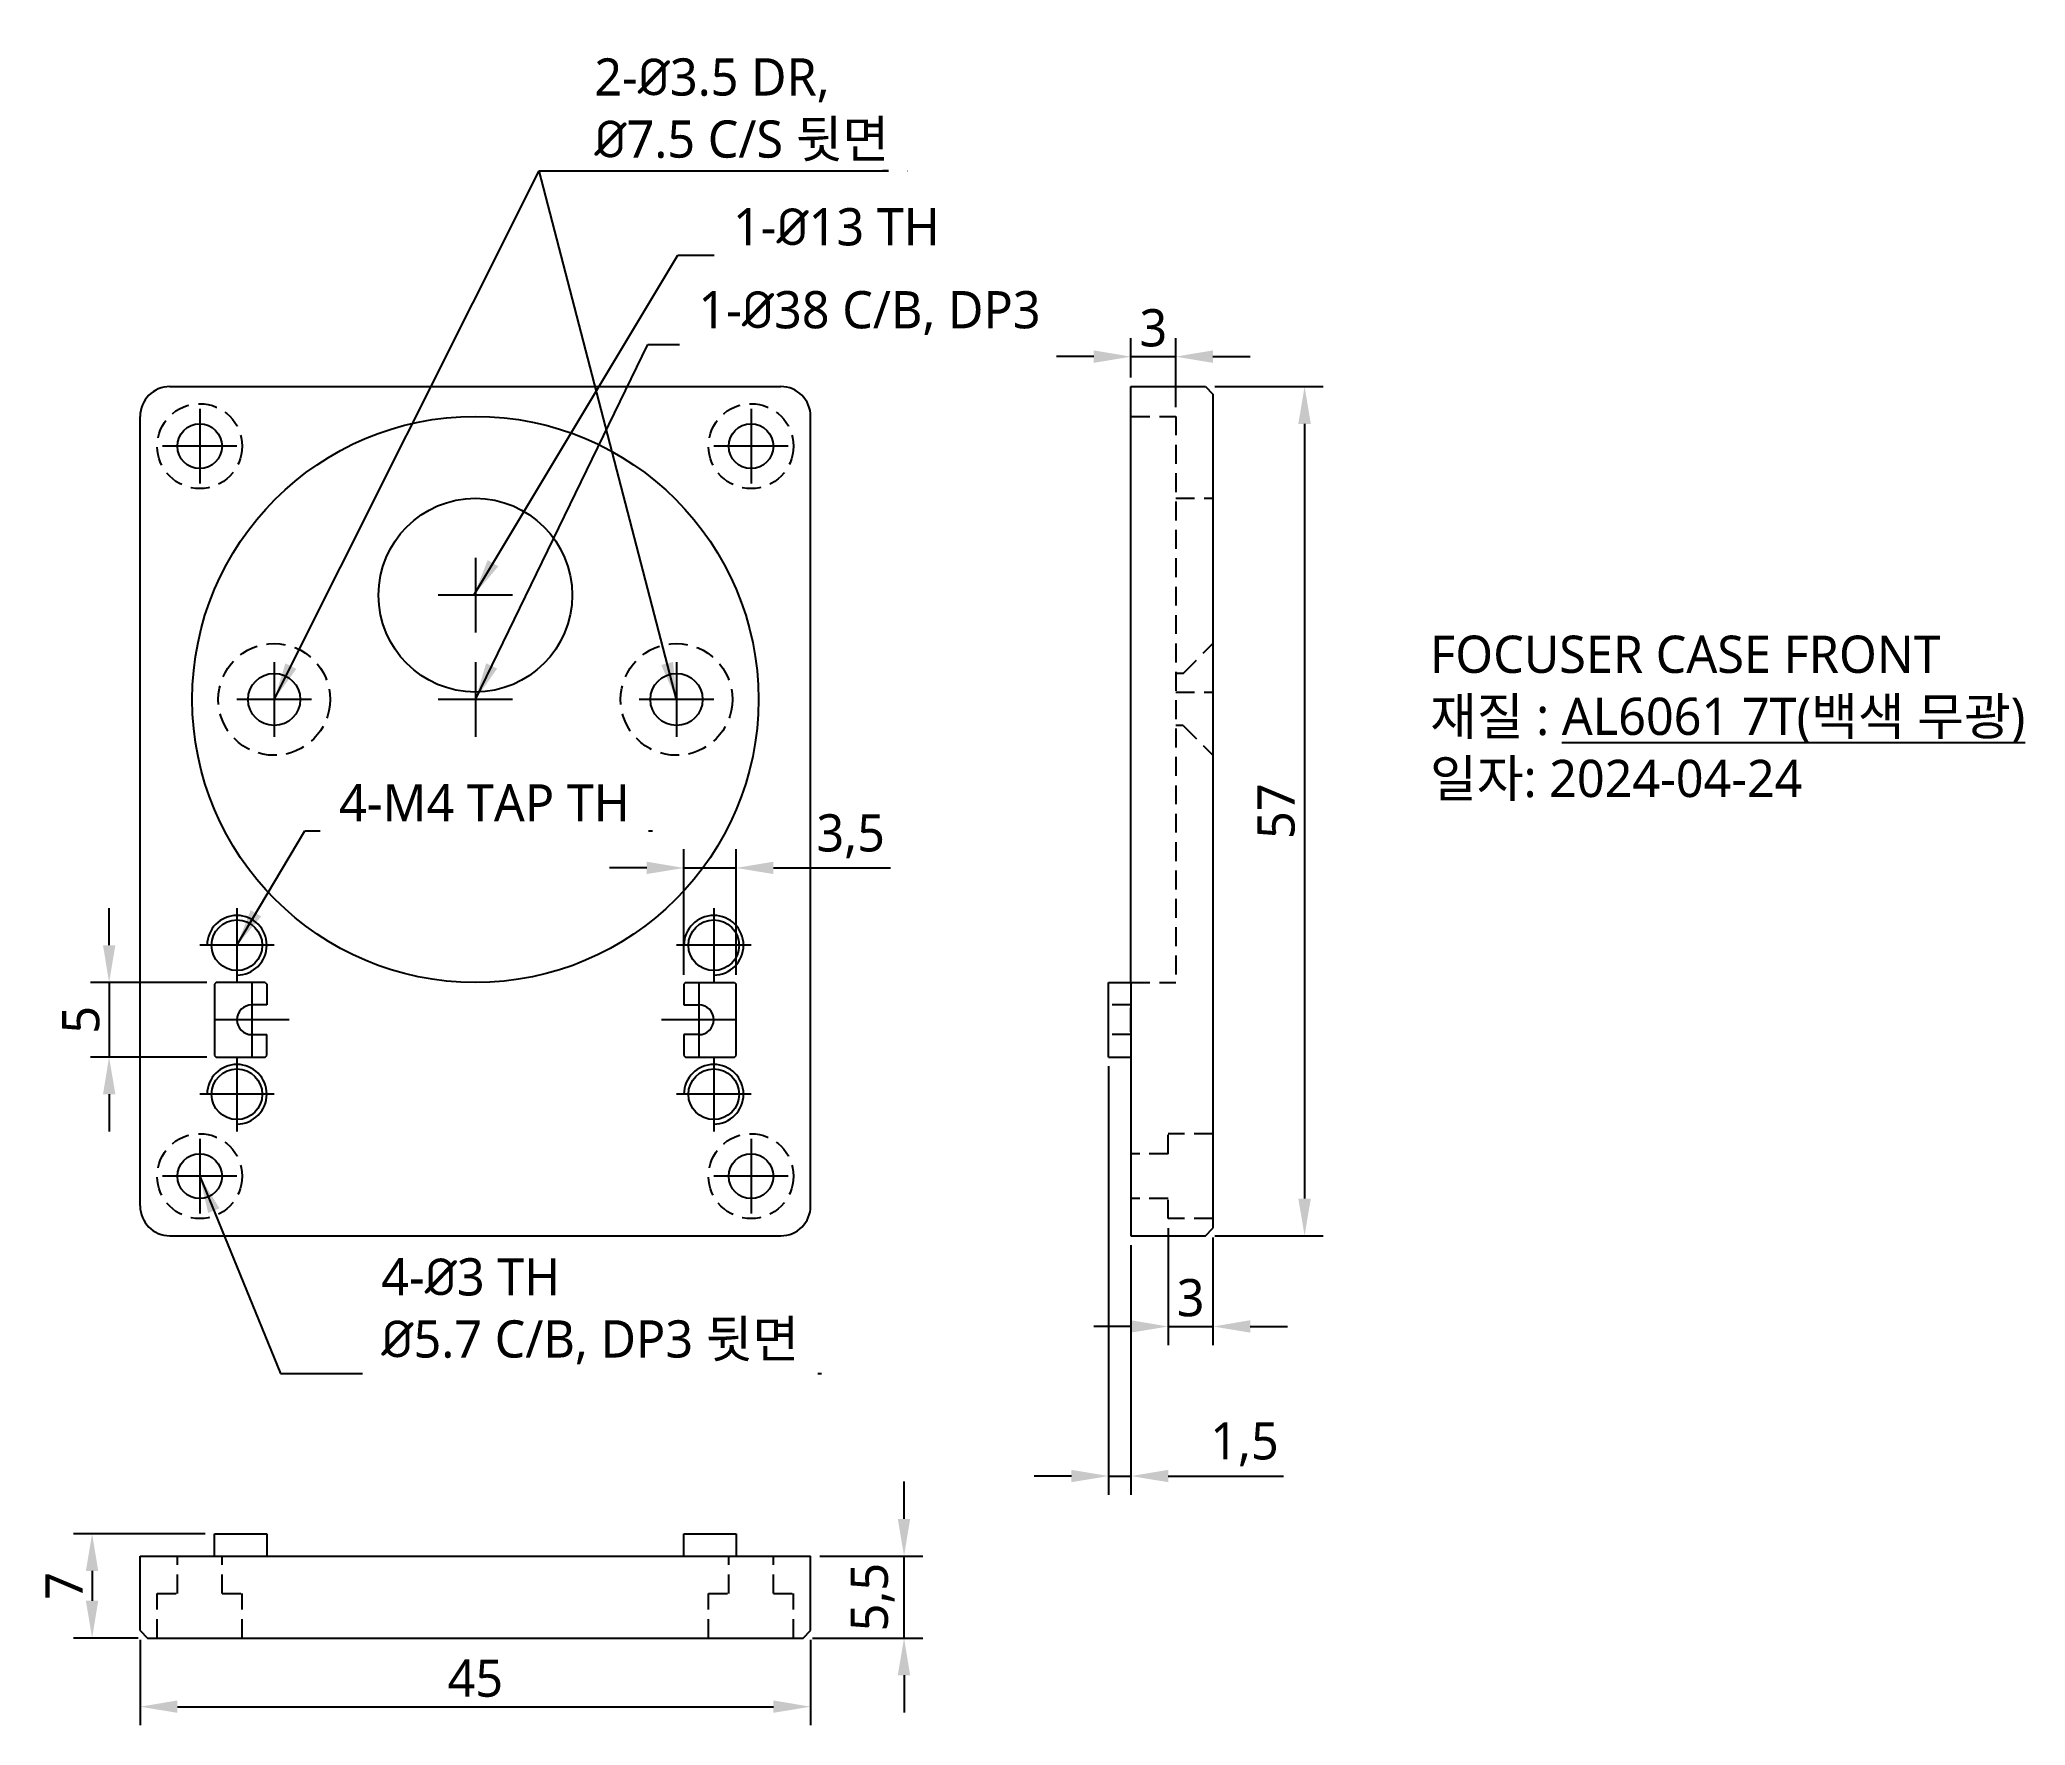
# Model space of a CAD drawing. Header units: millimetres. Extents: x 71 to 204, y 24 to 137.
import ezdxf

# ---------------------------------------------------------------- set-up
doc = ezdxf.new("R2010")
doc.units = ezdxf.units.MM
doc.linetypes.add('DASHED2', pattern=[9.525, 6.35, -3.175])
doc.styles.get("Standard").update_dxf_attribs({"font": 'malgun.ttf'})
doc.dimstyles.new('ISO-25', dxfattribs={"dimtxt": 2.5, "dimasz": 2.5, "dimexe": 1.25, "dimexo": 0.625, "dimtad": 1, "dimdec": 3, "dimtxsty": 'Standard', "dimcen": 2.5, "dimadec": 0, "dimazin": 0, "dimtfac": 1, "dimtmove": 0, "dimatfit": 3, "dimfxl": 1, "dimarcsym": 0})

# ---------------------------------------------------------------- blocks, each defined once
blk = doc.blocks.new('*D752')
at = {"color": 0, "lineweight": -2}
for p, q in [((75.42, 76.5), (75.42, 79)), ((81.97, 74), (74.17, 74)), ((75.42, 74), (75.42, 69)), ((81.97, 69), (74.17, 69)), ((75.42, 66.5), (75.42, 64))]:
    blk.add_line(p, q, dxfattribs=at)
at = {"color": 0}
for points in [[(75.01, 76.5), (75.84, 76.5), (75.42, 74)], [(75.84, 66.5), (75.01, 66.5), (75.42, 69)]]:
    blk.add_solid(points, dxfattribs=at)
at = {"layer": 'Defpoints', "color": 0}
for p in [(82.6, 74), (75.42, 69), (82.6, 69)]:
    blk.add_point(p, dxfattribs=at)
at = {"color": 0, "insert": (73.53, 71.5), "char_height": 2.5, "attachment_point": 5, "rotation": 90}
blk.add_mtext('5', dxfattribs=at)
blk = doc.blocks.new('*D797')
at = {"color": 0, "lineweight": -2}
for p, q in [((128.77, 38), (128.77, 40.5)), ((123.12, 35.5), (130.02, 35.5)), ((128.77, 30), (128.77, 35.5)), ((122.62, 30), (130.02, 30)), ((128.77, 27.5), (128.77, 25))]:
    blk.add_line(p, q, dxfattribs=at)
at = {"color": 0}
for points in [[(128.35, 38), (129.18, 38), (128.77, 35.5)], [(129.18, 27.5), (128.35, 27.5), (128.77, 30)]]:
    blk.add_solid(points, dxfattribs=at)
at = {"layer": 'Defpoints', "color": 0}
for p in [(122.5, 35.5), (128.77, 35.5), (122, 30)]:
    blk.add_point(p, dxfattribs=at)
at = {"color": 0, "insert": (126.66, 32.75), "char_height": 2.5, "attachment_point": 5, "rotation": 90}
blk.add_mtext('5,5', dxfattribs=at)
blk = doc.blocks.new('*D798')
at = {"color": 0, "lineweight": -2}
for p, q in [((149.62, 114), (156.9, 114)), ((155.65, 111.5), (155.65, 59.5)), ((149.62, 57), (156.9, 57))]:
    blk.add_line(p, q, dxfattribs=at)
at = {"color": 0}
for points in [[(156.07, 111.5), (155.23, 111.5), (155.65, 114)], [(155.23, 59.5), (156.07, 59.5), (155.65, 57)]]:
    blk.add_solid(points, dxfattribs=at)
at = {"layer": 'Defpoints', "color": 0}
for p in [(149, 114), (149, 57), (155.65, 57)]:
    blk.add_point(p, dxfattribs=at)
at = {"color": 0, "insert": (153.75, 85.5), "char_height": 2.5, "attachment_point": 5, "rotation": 90}
blk.add_mtext('57', dxfattribs=at)
blk = doc.blocks.new('*D799')
at = {"color": 0, "lineweight": -2}
for p, q in [((77.5, 29.88), (77.5, 24.14)), ((122.5, 29.88), (122.5, 24.14)), ((80, 25.39), (120, 25.39))]:
    blk.add_line(p, q, dxfattribs=at)
at = {"color": 0}
for points in [[(80, 25.81), (80, 24.98), (77.5, 25.39)], [(120, 24.98), (120, 25.81), (122.5, 25.39)]]:
    blk.add_solid(points, dxfattribs=at)
at = {"layer": 'Defpoints', "color": 0}
for p in [(77.5, 30.5), (122.5, 30.5), (122.5, 25.39)]:
    blk.add_point(p, dxfattribs=at)
at = {"color": 0, "insert": (100, 27.29), "char_height": 2.5, "attachment_point": 5}
blk.add_mtext('45', dxfattribs=at)
blk = doc.blocks.new('*D800')
at = {"color": 0, "lineweight": -2}
for p, q in [((142.5, 68.38), (142.5, 39.62)), ((144, 56.38), (144, 39.62)), ((140, 40.87), (137.5, 40.87)), ((142.5, 40.87), (144, 40.87)), ((146.5, 40.87), (154.23, 40.87))]:
    blk.add_line(p, q, dxfattribs=at)
at = {"color": 0}
for points in [[(140, 40.46), (140, 41.29), (142.5, 40.87)], [(146.5, 41.29), (146.5, 40.46), (144, 40.87)]]:
    blk.add_solid(points, dxfattribs=at)
at = {"layer": 'Defpoints', "color": 0}
for p in [(142.5, 69), (144, 57), (144, 40.87)]:
    blk.add_point(p, dxfattribs=at)
at = {"color": 0, "insert": (151.62, 43.01), "char_height": 2.5, "attachment_point": 5}
blk.add_mtext('1,5', dxfattribs=at)
blk = doc.blocks.new('*D1112')
at = {"color": 0, "lineweight": -2}
for p, q in [((114, 74.52), (114, 82.94)), ((117.5, 74.52), (117.5, 82.94)), ((111.5, 81.69), (109, 81.69)), ((114, 81.69), (117.5, 81.69)), ((120, 81.69), (127.87, 81.69))]:
    blk.add_line(p, q, dxfattribs=at)
at = {"color": 0}
for points in [[(111.5, 81.28), (111.5, 82.11), (114, 81.69)], [(120, 82.11), (120, 81.28), (117.5, 81.69)]]:
    blk.add_solid(points, dxfattribs=at)
at = {"layer": 'Defpoints', "color": 0}
for p in [(117.5, 81.69), (114, 73.9), (117.5, 73.9)]:
    blk.add_point(p, dxfattribs=at)
at = {"color": 0, "insert": (125.19, 83.82), "char_height": 2.5, "attachment_point": 5}
blk.add_mtext('3,5', dxfattribs=at)
blk = doc.blocks.new('*D1145')
at = {"color": 0, "lineweight": -2}
for p, q in [((146.5, 57.52), (146.5, 49.66)), ((149.5, 56.88), (149.5, 49.66)), ((144, 50.91), (141.5, 50.91)), ((146.5, 50.91), (149.5, 50.91)), ((152, 50.91), (154.5, 50.91))]:
    blk.add_line(p, q, dxfattribs=at)
at = {"color": 0}
for points in [[(144, 50.5), (144, 51.33), (146.5, 50.91)], [(152, 51.33), (152, 50.5), (149.5, 50.91)]]:
    blk.add_solid(points, dxfattribs=at)
at = {"layer": 'Defpoints', "color": 0}
for p in [(146.5, 58.15), (149.5, 57.5), (149.5, 50.91)]:
    blk.add_point(p, dxfattribs=at)
at = {"color": 0, "insert": (148, 52.83), "char_height": 2.5, "attachment_point": 5}
blk.add_mtext('3', dxfattribs=at)
blk = doc.blocks.new('*D1146')
at = {"color": 0, "lineweight": -2}
for p, q in [((141.5, 116.01), (139, 116.01)), ((144, 114.62), (144, 117.26)), ((144, 116.01), (147, 116.01)), ((147, 112.62), (147, 117.26)), ((149.5, 116.01), (152, 116.01))]:
    blk.add_line(p, q, dxfattribs=at)
at = {"color": 0}
for points in [[(141.5, 115.59), (141.5, 116.43), (144, 116.01)], [(149.5, 116.43), (149.5, 115.59), (147, 116.01)]]:
    blk.add_solid(points, dxfattribs=at)
at = {"layer": 'Defpoints', "color": 0}
for p in [(147, 116.01), (144, 114), (147, 112)]:
    blk.add_point(p, dxfattribs=at)
at = {"color": 0, "insert": (145.5, 117.93), "char_height": 2.5, "attachment_point": 5}
blk.add_mtext('3', dxfattribs=at)
blk = doc.blocks.new('*D1147')
at = {"color": 0, "lineweight": -2}
for p, q in [((81.87, 37), (73.03, 37)), ((74.28, 34.5), (74.28, 32.5)), ((77.38, 30), (73.03, 30))]:
    blk.add_line(p, q, dxfattribs=at)
at = {"color": 0}
for points in [[(74.69, 34.5), (73.86, 34.5), (74.28, 37)], [(73.86, 32.5), (74.69, 32.5), (74.28, 30)]]:
    blk.add_solid(points, dxfattribs=at)
at = {"layer": 'Defpoints', "color": 0}
for p in [(82.5, 37), (74.28, 30), (78, 30)]:
    blk.add_point(p, dxfattribs=at)
at = {"color": 0, "insert": (72.4, 33.5), "char_height": 2.5, "attachment_point": 5, "rotation": 90}
blk.add_mtext('7', dxfattribs=at)

msp = doc.modelspace()

# ---------------------------------------------------------------- linework, layer by layer
for p, q in [((79.5, 114), (120.5, 114)), ((144, 114), (149, 114)), ((144, 74), (144, 114)), ((149, 114), (149.5, 113.5)), ((149.5, 113.5), (149.5, 57.5)), ((77.5, 59), (77.5, 112)), ((122.5, 59), (122.5, 112)), ((82.6, 74), (82.5, 73.9)), ((82.5, 73.9), (82.5, 69.1)), ((85.9, 74), (82.6, 74)), ((85.9, 74), (86, 73.9)), ((86, 73.9), (86, 72.5)), ((114.1, 74), (114, 73.9)), ((114, 73.9), (114, 72.5)), ((114.1, 74), (117.4, 74)), ((117.4, 74), (117.5, 73.9)), ((117.5, 69.1), (117.5, 73.9)), ((142.5, 69), (142.5, 74)), ((142.5, 74), (144, 74)), ((144, 74), (144, 57)), ((86, 72.5), (85, 72.5)), ((114, 72.5), (115, 72.5)), ((144, 72.5), (144, 70.5)), ((144, 70.7), (144, 72.3)), ((85, 70.5), (86, 70.5)), ((86, 69.1), (86, 70.5)), ((115, 70.5), (114, 70.5)), ((114, 70.5), (114, 69.1)), ((82.5, 69.1), (82.6, 69)), ((82.6, 69), (85.9, 69)), ((85.9, 69), (86, 69.1)), ((114, 69.1), (114.1, 69)), ((114.1, 69), (117.4, 69)), ((117.4, 69), (117.5, 69.1)), ((142.5, 69), (144, 69)), ((149, 57), (149.5, 57.5)), ((79.5, 57), (120.5, 57)), ((144, 57), (149, 57)), ((82.5, 35.5), (82.5, 37)), ((82.5, 37), (86, 37)), ((86, 37), (86, 35.5)), ((114, 35.5), (114, 37)), ((114, 37), (117.5, 37)), ((117.5, 37), (117.5, 35.5)), ((77.5, 35.5), (122.5, 35.5)), ((77.5, 30.5), (77.5, 35.5)), ((122.5, 30.5), (122.5, 35.5)), ((77.5, 30.5), (78, 30)), ((78, 30), (122, 30)), ((122, 30), (122.5, 30.5))]:
    msp.add_line(p, q)
at = {"color": 1}
for p, q in [((81.5, 112.5), (81.5, 107.5)), ((118.5, 112.5), (118.5, 107.5)), ((84, 110), (79, 110)), ((121, 110), (116, 110)), ((100, 102.5), (100, 97.5)), ((102.5, 100), (97.5, 100)), ((86.5, 95.5), (86.5, 90.5)), ((100, 95.5), (100, 90.5)), ((113.5, 95.5), (113.5, 90.5)), ((89, 93), (84, 93)), ((102.5, 93), (97.5, 93)), ((116, 93), (111, 93)), ((84, 79), (84, 74)), ((116, 79), (116, 74)), ((86.5, 76.5), (81.5, 76.5)), ((118.5, 76.5), (113.5, 76.5)), ((85, 74), (85, 69)), ((115, 74), (115, 69)), ((87.5, 71.5), (82.5, 71.5)), ((117.5, 71.5), (112.5, 71.5)), ((84, 69), (84, 64)), ((116, 69), (116, 64)), ((86.5, 66.5), (81.5, 66.5)), ((118.5, 66.5), (113.5, 66.5)), ((81.5, 63.5), (81.5, 58.5)), ((118.5, 63.5), (118.5, 58.5)), ((84, 61), (79, 61)), ((121, 61), (116, 61))]:
    msp.add_line(p, q, dxfattribs=at)
at = {"color": 4, "linetype": 'DASHED2', "ltscale": 0.2}
for p, q in [((144, 112), (147, 112)), ((147, 112), (147, 74)), ((147, 106.5), (149.5, 106.5)), ((147.5, 94.75), (149.5, 96.75)), ((147.5, 94.75), (147, 94.75)), ((147, 93.5), (149.5, 93.5)), ((147.5, 91.25), (147, 91.25)), ((147.5, 91.25), (149.5, 89.25)), ((144, 74), (147, 74)), ((144, 72.5), (142.5, 72.5)), ((144, 70.5), (142.5, 70.5)), ((149.5, 63.85), (146.5, 63.85)), ((146.5, 62.5), (146.5, 63.85)), ((146.5, 62.5), (144, 62.5)), ((146.5, 59.5), (144, 59.5)), ((146.5, 58.15), (146.5, 59.5)), ((149.5, 58.15), (146.5, 58.15)), ((80, 33), (80, 35.5)), ((83, 33), (83, 35.5)), ((117, 33), (117, 35.5)), ((120, 33), (120, 35.5)), ((78.65, 30), (78.65, 33)), ((78.65, 33), (80, 33)), ((83, 33), (84.35, 33)), ((84.35, 30), (84.35, 33)), ((115.65, 30), (115.65, 33)), ((115.65, 33), (117, 33)), ((120, 33), (121.35, 33)), ((121.35, 30), (121.35, 33))]:
    msp.add_line(p, q, dxfattribs=at)
for centre, radius in [((81.5, 110), 2.85), ((118.5, 110), 2.85), ((86.5, 93), 3.75), ((113.5, 93), 3.75), ((81.5, 61), 2.85), ((118.5, 61), 2.85)]:
    msp.add_circle(centre, radius, dxfattribs=at)
for centre, radius in [((100, 93), 19), ((81.5, 110), 1.5), ((118.5, 110), 1.5), ((100, 100), 6.5), ((86.5, 93), 1.75), ((113.5, 93), 1.75), ((84, 76.5), 1.7), ((116, 76.5), 1.7), ((84, 66.5), 1.7), ((116, 66.5), 1.7), ((81.5, 61), 1.5), ((118.5, 61), 1.5)]:
    msp.add_circle(centre, radius)
for centre, radius, start, end in [((79.5, 112), 2, 90, 180), ((120.5, 112), 2, 0, 90), ((85, 71.5), 1, 90, 270), ((115, 71.5), 1, 270, 90), ((79.5, 59), 2, 180, 270), ((120.5, 59), 2, 270, 0)]:
    msp.add_arc(centre, radius, start, end)
at = {"color": 4}
for centre in [(84, 76.5), (116, 76.5), (84, 66.5), (116, 66.5)]:
    msp.add_arc(centre, 2, 270, 180, dxfattribs=at)

# ---------------------------------------------------------------- texts
at = {"insert": (164.0712, 97.2836), "char_height": 2.5, "width": 65.80502, "attachment_point": 1}
msp.add_mtext('{\\f맑은 고딕|b0|i0|c129|p50;FOCUSER CASE FRONT\\P재질 : \\LAL6061 7T(백색 무광)\\P\\l일자: 2024-04-24}', dxfattribs=at)

# ---------------------------------------------------------------- dimensions: what is measured, and where the dimension line sits
at = {"color": 1}
for base, p1, p2, picture, middle in [((155.6506, 57), (149, 114), (149, 57), '*D798', (153.7544, 85.5)), ((75.4222, 69), (82.6, 74), (82.6, 69), '*D752', (73.5259, 71.5)), ((128.7665, 35.5), (122, 30), (122.5, 35.5), '*D797', (126.6602, 32.75)), ((74.2781, 30), (82.5, 37), (78, 30), '*D1147', (72.4031, 33.5))]:
    dim = msp.add_linear_dim(base=base, p1=p1, p2=p2, angle=90, dimstyle='ISO-25', dxfattribs=at)
    dim.commit()
    dim.dimension.update_dxf_attribs({"geometry": picture, "text_midpoint": middle})
for base, p1, p2, picture, middle in [((144, 40.8734), (142.5, 69), (144, 57), '*D800', (151.615, 43.0072)), ((149.5, 50.9125), (146.5, 58.15), (149.5, 57.5), '*D1145', (148, 52.8287)), ((122.5, 25.3925), (77.5, 30.5), (122.5, 30.5), '*D799', (100, 27.2887))]:
    dim = msp.add_linear_dim(base=base, p1=p1, p2=p2, dimstyle='ISO-25', dxfattribs=at)
    dim.commit()
    dim.dimension.update_dxf_attribs({"geometry": picture, "text_midpoint": middle})

# ---------------------------------------------------------------- leaders
at = {"color": 1, "annotation_type": 0, "has_hookline": 1, "hookline_direction": 0}
for points, text_width in [([(99.8977, 100), (113.5984, 122.8176), (116.6677, 122.8176)], 14.3225), ([(100, 93), (111.5824, 116.834), (114.3448, 116.834)], 24.02), ([(84, 76.5), (88.5517, 84.1842), (90.2302, 84.1842)], 21.0375), ([(81.5, 61), (86.9232, 47.7497), (93.0617, 47.7497)], 29.55)]:
    msp.add_leader(points, dimstyle='ISO-25', dxfattribs=dict(at, text_width=text_width))

# ---------------------------------------------------------------- next in the draw order: texts
at = {"color": 1, "char_height": 2.5, "attachment_point": 7, "bg_fill": 2}
for s, insert in [('1-{\\fISOCPEUR|b0|i0|c129|p50;%%C}13 TH', (117.2927, 123.4426)), ('4-M4 TAP TH', (90.8552, 84.8092)), ('4-{\\fISOCPEUR|b0|i0|c0|p34;%%C}3 TH\\P{\\fISOCPEUR|b0|i0|c129|p50;%%C}5.7 C/B, DP3 뒷면', (93.6867, 48.3747))]:
    msp.add_mtext(s, dxfattribs=dict(at, insert=insert))

# ---------------------------------------------------------------- next in the draw order: dimensions: what is measured, and where the dimension line sits
at = {"color": 1}
dim = msp.add_linear_dim(base=(117.5, 81.6937), p1=(114, 73.9), p2=(117.5, 73.9), dimstyle='ISO-25', dxfattribs=at)
dim.commit()
dim.dimension.update_dxf_attribs({"geometry": '*D1112', "text_midpoint": (125.185, 83.82)})

# ---------------------------------------------------------------- next in the draw order: leaders
at = {"color": 1, "annotation_type": 0, "has_hookline": 1, "hookline_direction": 0, "text_width": 21.03}
msp.add_leader([(86.5, 93), (104.2899, 128.4893), (107.3592, 128.4893)], dimstyle='ISO-25', dxfattribs=at)

# ---------------------------------------------------------------- next in the draw order: texts
at = {"color": 1, "insert": (107.9842, 129.1143), "char_height": 2.5, "attachment_point": 7, "bg_fill": 2}
msp.add_mtext('2-{\\fISOCPEUR|b0|i0|c129|p50;%%C}3.5 DR,\\P{\\fISOCPEUR|b0|i0|c0|p34;%%C}7.5 C/S 뒷면', dxfattribs=at)

# ---------------------------------------------------------------- next in the draw order: leaders
at = {"color": 1}
msp.add_leader([(113.5, 93), (104.2899, 128.4893), (127.7192, 128.4893), (127.3133, 128.4754)], dimstyle='ISO-25', dxfattribs=at)

# ---------------------------------------------------------------- next in the draw order: texts
at = {"color": 1, "insert": (114.9698, 117.459), "char_height": 2.5, "attachment_point": 7, "bg_fill": 2}
msp.add_mtext('1-{\\fISOCPEUR|b0|i0|c0|p34;%%C}38 C/B, DP3', dxfattribs=at)

# ---------------------------------------------------------------- next in the draw order: dimensions: what is measured, and where the dimension line sits
at = {"color": 1}
dim = msp.add_linear_dim(base=(147, 116.0106), p1=(144, 114), p2=(147, 112), dimstyle='ISO-25', dxfattribs=at)
dim.commit()
dim.dimension.update_dxf_attribs({"geometry": '*D1146', "text_midpoint": (145.5, 117.9268)})

doc.saveas('drawing.dxf')
